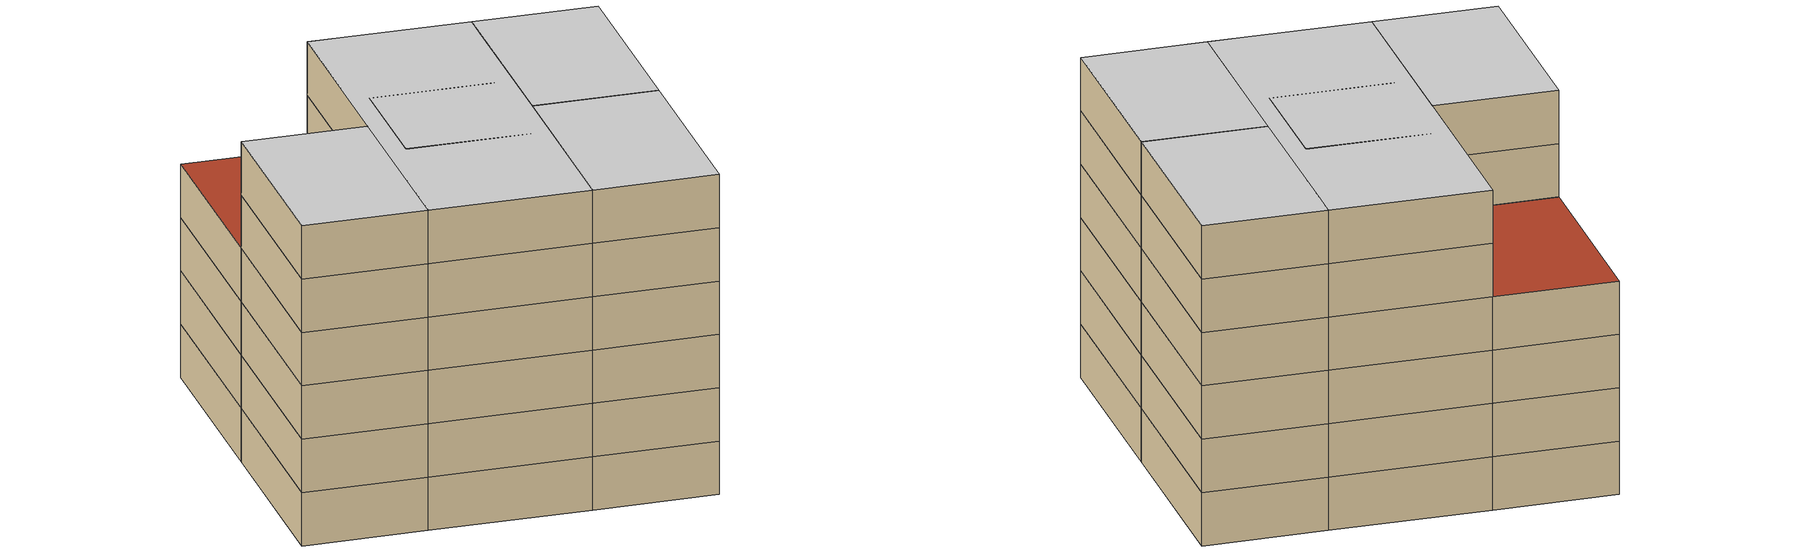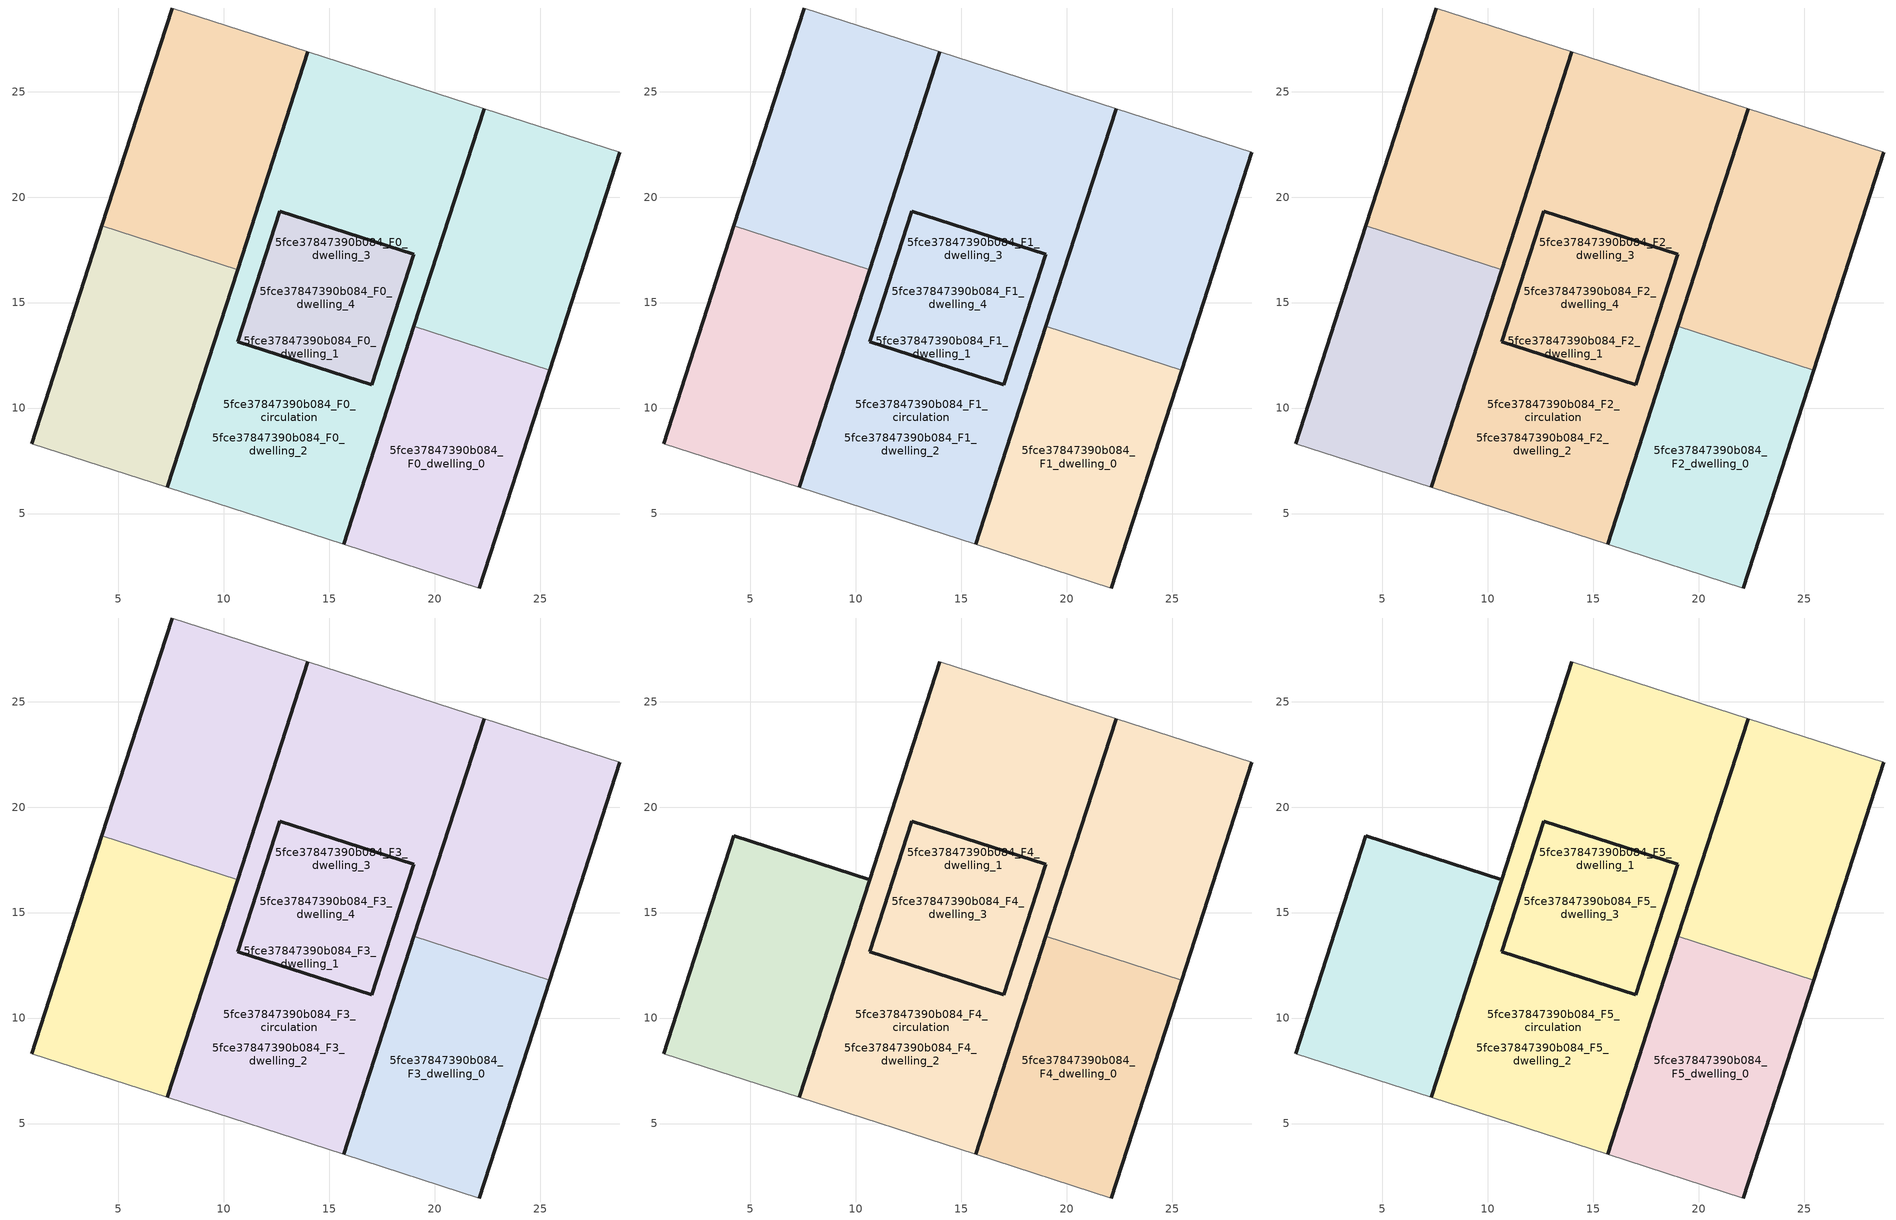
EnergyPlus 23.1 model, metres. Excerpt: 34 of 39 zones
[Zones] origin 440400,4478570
5fce37847390b084_F0_dwelling_0
 floor ground (EU_floor_Construction): 25.44,11.8 22.11,1.47 15.67,3.54 19.01,13.87 z0
 wall outside (EU_wall_Construction): 22.11,1.47 25.44,11.8 / 19.01,13.87 15.67,3.54 z0:3
 wall adiabatic (EU_wall_Construction): 15.67,3.54 22.11,1.47 z0:3
 wall to 5fce37847390b084_F0_dwelling_1 (EU_wall_Construction): 25.44,11.8 19.01,13.87 z0:3
5fce37847390b084_F0_dwelling_1
 floor ground (EU_floor_Construction): 22.34,24.2 21.88,22.78 19.01,13.87 15.67,3.54 7.33,6.24 10.66,16.56 13.99,26.89 z0; 28.77,22.12 25.44,11.8 19.01,13.87 21.88,22.78 22.34,24.2 z0
 wall outside (EU_wall_Construction): 25.44,11.8 28.77,22.12 / 22.34,24.2 19.01,13.87 z0:3
 wall adiabatic (EU_wall_Construction): 28.77,22.12 22.34,24.2 z0:3
5fce37847390b084_F0_dwelling_2
 floor ground (EU_floor_Construction): 22.34,24.2 21.88,22.78 19.01,13.87 19.01,17.29 12.65,19.34 10.66,16.56 13.99,26.89 z0; 28.77,22.12 25.44,11.8 19.01,13.87 21.57,21.84 22.34,24.2 z0; 19.01,17.29 19.01,13.87 15.67,3.54 7.33,6.24 10.66,16.56 12.65,19.34 10.65,13.15 17.02,11.09 z0; 10.66,16.56 7.33,6.24 0.89,8.31 4.22,18.64 z0; 13.99,26.89 10.66,16.56 4.22,18.64 7.55,28.97 z0; 19.01,17.29 17.02,11.09 10.65,13.15 12.65,19.34 z0
 wall outside (EU_wall_Construction): 15.67,3.54 19.01,13.87 22.34,24.2 / 13.99,26.89 10.66,16.56 7.33,6.24 z0:3
 wall adiabatic (EU_wall_Construction): 7.33,6.24 15.67,3.54 / 22.34,24.2 13.99,26.89 z0:3
5fce37847390b084_F0_dwelling_3
 floor ground (EU_floor_Construction): 10.66,16.56 7.33,6.24 0.89,8.31 4.22,18.64 z0; 22.34,24.2 19.01,13.87 15.67,3.54 7.33,6.24 10.66,16.56 13.99,26.89 z0
 wall outside (EU_wall_Construction): 7.33,6.24 10.66,16.56 / 4.22,18.64 0.89,8.31 z0:3
 wall adiabatic (EU_wall_Construction): 0.89,8.31 7.33,6.24 z0:3
 wall to 5fce37847390b084_F0_dwelling_4 (EU_wall_Construction): 10.66,16.56 4.22,18.64 z0:3
5fce37847390b084_F0_dwelling_4
 floor ground (EU_floor_Construction): 22.34,24.2 19.01,13.87 15.67,3.54 7.33,6.24 10.66,16.56 13.99,26.89 z0; 13.99,26.89 10.66,16.56 4.22,18.64 7.55,28.97 z0
 wall outside (EU_wall_Construction): 10.66,16.56 13.99,26.89 / 7.55,28.97 4.22,18.64 z0:3
 wall adiabatic (EU_wall_Construction): 13.99,26.89 7.55,28.97 z0:3
 roof outside (EU_floor_Construction): 10.66,16.56 13.99,26.89 7.55,28.97 4.22,18.64 z3; 15.67,3.54 19.01,13.87 22.34,24.2 13.99,26.89 10.66,16.56 7.33,6.24 z3
5fce37847390b084_F0_circulation
 floor ground (EU_floor_Construction): 19.01,17.29 17.02,11.09 10.65,13.15 12.65,19.34 z0; 19.01,17.29 19.01,13.87 15.67,3.54 7.33,6.24 10.66,16.56 12.65,19.34 10.65,13.15 17.02,11.09 z0; 22.34,24.2 19.01,13.87 19.01,17.29 12.65,19.34 10.66,16.56 13.99,26.89 z0
 wall outside (EU_wall_Construction): 12.65,19.34 10.65,13.15 17.02,11.09 19.01,17.29 12.65,19.34 z0:3
5fce37847390b084_F1_dwelling_0
 floor to 5fce37847390b084_F0_dwelling_0 (EU_floor_Construction): 25.44,11.8 22.11,1.47 15.67,3.54 19.01,13.87 z3
 wall outside (EU_wall_Construction): 22.11,1.47 25.44,11.8 / 19.01,13.87 15.67,3.54 z3:6
 wall adiabatic (EU_wall_Construction): 15.67,3.54 22.11,1.47 z3:6
 wall to 5fce37847390b084_F1_dwelling_1 (EU_wall_Construction): 25.44,11.8 19.01,13.87 z3:6
5fce37847390b084_F1_dwelling_1
 floor to 5fce37847390b084_F0_dwelling_1 (EU_floor_Construction): 28.77,22.12 25.44,11.8 19.01,13.87 21.88,22.78 22.34,24.2 z3; 22.34,24.2 21.88,22.78 19.01,13.87 15.67,3.54 7.33,6.24 10.66,16.56 13.99,26.89 z3
 wall outside (EU_wall_Construction): 25.44,11.8 28.77,22.12 / 22.34,24.2 19.01,13.87 z3:6
 wall adiabatic (EU_wall_Construction): 28.77,22.12 22.34,24.2 z3:6
5fce37847390b084_F1_dwelling_2
 floor outside (EU_floor_Construction): 10.66,16.56 7.33,6.24 0.89,8.31 4.22,18.64 z3; 19.01,17.29 17.02,11.09 10.65,13.15 12.65,19.34 z3
 floor to 5fce37847390b084_F0_dwelling_2 (EU_floor_Construction): 22.34,24.2 21.88,22.78 19.01,13.87 19.01,17.29 12.65,19.34 10.66,16.56 13.99,26.89 z3; 28.77,22.12 25.44,11.8 19.01,13.87 21.57,21.84 22.34,24.2 z3; 19.01,17.29 19.01,13.87 15.67,3.54 7.33,6.24 10.66,16.56 12.65,19.34 10.65,13.15 17.02,11.09 z3; 13.99,26.89 10.66,16.56 4.22,18.64 7.55,28.97 z3
 wall outside (EU_wall_Construction): 15.67,3.54 19.01,13.87 22.34,24.2 / 13.99,26.89 10.66,16.56 7.33,6.24 z3:6
 wall adiabatic (EU_wall_Construction): 7.33,6.24 15.67,3.54 / 22.34,24.2 13.99,26.89 z3:6
5fce37847390b084_F1_dwelling_3
 floor outside (EU_floor_Construction): 22.34,24.2 19.01,13.87 15.67,3.54 7.33,6.24 10.66,16.56 13.99,26.89 z3
 floor to 5fce37847390b084_F0_dwelling_3 (EU_floor_Construction): 10.66,16.56 7.33,6.24 0.89,8.31 4.22,18.64 z3
 wall outside (EU_wall_Construction): 7.33,6.24 10.66,16.56 / 4.22,18.64 0.89,8.31 z3:6
 wall adiabatic (EU_wall_Construction): 0.89,8.31 7.33,6.24 z3:6
 wall to 5fce37847390b084_F1_dwelling_4 (EU_wall_Construction): 10.66,16.56 4.22,18.64 z3:6
5fce37847390b084_F1_dwelling_4
 floor outside (EU_floor_Construction): 13.99,26.89 10.66,16.56 4.22,18.64 7.55,28.97 z3
 floor to 5fce37847390b084_F0_dwelling_3 (EU_floor_Construction): 22.34,24.2 19.01,13.87 15.67,3.54 7.33,6.24 10.66,16.56 13.99,26.89 z3
 wall outside (EU_wall_Construction): 10.66,16.56 13.99,26.89 / 7.55,28.97 4.22,18.64 z3:6
 wall adiabatic (EU_wall_Construction): 13.99,26.89 7.55,28.97 z3:6
 roof outside (EU_floor_Construction): 10.66,16.56 13.99,26.89 7.55,28.97 4.22,18.64 z6; 15.67,3.54 19.01,13.87 22.34,24.2 13.99,26.89 10.66,16.56 7.33,6.24 z6
5fce37847390b084_F1_circulation
 floor to 5fce37847390b084_F0_circulation (EU_floor_Construction): 19.01,17.29 17.02,11.09 10.65,13.15 12.65,19.34 z3; 19.01,17.29 19.01,13.87 15.67,3.54 7.33,6.24 10.66,16.56 12.65,19.34 10.65,13.15 17.02,11.09 z3; 22.34,24.2 19.01,13.87 19.01,17.29 12.65,19.34 10.66,16.56 13.99,26.89 z3
 wall outside (EU_wall_Construction): 12.65,19.34 10.65,13.15 17.02,11.09 19.01,17.29 12.65,19.34 z3:6
5fce37847390b084_F2_dwelling_0
 floor to 5fce37847390b084_F1_dwelling_0 (EU_floor_Construction): 25.44,11.8 22.11,1.47 15.67,3.54 19.01,13.87 z6
 wall outside (EU_wall_Construction): 22.11,1.47 25.44,11.8 / 19.01,13.87 15.67,3.54 z6:9
 wall adiabatic (EU_wall_Construction): 15.67,3.54 22.11,1.47 z6:9
 wall to 5fce37847390b084_F2_dwelling_1 (EU_wall_Construction): 25.44,11.8 19.01,13.87 z6:9
5fce37847390b084_F2_dwelling_1
 floor to 5fce37847390b084_F1_dwelling_1 (EU_floor_Construction): 28.77,22.12 25.44,11.8 19.01,13.87 21.88,22.78 22.34,24.2 z6; 22.34,24.2 21.88,22.78 19.01,13.87 15.67,3.54 7.33,6.24 10.66,16.56 13.99,26.89 z6
 wall outside (EU_wall_Construction): 25.44,11.8 28.77,22.12 / 22.34,24.2 19.01,13.87 z6:9
 wall adiabatic (EU_wall_Construction): 28.77,22.12 22.34,24.2 z6:9
5fce37847390b084_F2_dwelling_2
 floor outside (EU_floor_Construction): 10.66,16.56 7.33,6.24 0.89,8.31 4.22,18.64 z6; 19.01,17.29 17.02,11.09 10.65,13.15 12.65,19.34 z6
 floor to 5fce37847390b084_F1_dwelling_2 (EU_floor_Construction): 22.34,24.2 21.88,22.78 19.01,13.87 19.01,17.29 12.65,19.34 10.66,16.56 13.99,26.89 z6; 28.77,22.12 25.44,11.8 19.01,13.87 21.57,21.84 22.34,24.2 z6; 19.01,17.29 19.01,13.87 15.67,3.54 7.33,6.24 10.66,16.56 12.65,19.34 10.65,13.15 17.02,11.09 z6; 13.99,26.89 10.66,16.56 4.22,18.64 7.55,28.97 z6
 wall outside (EU_wall_Construction): 15.67,3.54 19.01,13.87 22.34,24.2 / 13.99,26.89 10.66,16.56 7.33,6.24 z6:9
 wall adiabatic (EU_wall_Construction): 7.33,6.24 15.67,3.54 / 22.34,24.2 13.99,26.89 z6:9
5fce37847390b084_F2_dwelling_3
 floor outside (EU_floor_Construction): 22.34,24.2 19.01,13.87 15.67,3.54 7.33,6.24 10.66,16.56 13.99,26.89 z6
 floor to 5fce37847390b084_F1_dwelling_3 (EU_floor_Construction): 10.66,16.56 7.33,6.24 0.89,8.31 4.22,18.64 z6
 wall outside (EU_wall_Construction): 7.33,6.24 10.66,16.56 / 4.22,18.64 0.89,8.31 z6:9
 wall adiabatic (EU_wall_Construction): 0.89,8.31 7.33,6.24 z6:9
 wall to 5fce37847390b084_F2_dwelling_4 (EU_wall_Construction): 10.66,16.56 4.22,18.64 z6:9
5fce37847390b084_F2_dwelling_4
 floor outside (EU_floor_Construction): 13.99,26.89 10.66,16.56 4.22,18.64 7.55,28.97 z6
 floor to 5fce37847390b084_F1_dwelling_3 (EU_floor_Construction): 22.34,24.2 19.01,13.87 15.67,3.54 7.33,6.24 10.66,16.56 13.99,26.89 z6
 wall outside (EU_wall_Construction): 10.66,16.56 13.99,26.89 / 7.55,28.97 4.22,18.64 z6:9
 wall adiabatic (EU_wall_Construction): 13.99,26.89 7.55,28.97 z6:9
 roof outside (EU_floor_Construction): 10.66,16.56 13.99,26.89 7.55,28.97 4.22,18.64 z9; 15.67,3.54 19.01,13.87 22.34,24.2 13.99,26.89 10.66,16.56 7.33,6.24 z9
5fce37847390b084_F2_circulation
 floor to 5fce37847390b084_F1_circulation (EU_floor_Construction): 19.01,17.29 17.02,11.09 10.65,13.15 12.65,19.34 z6; 19.01,17.29 19.01,13.87 15.67,3.54 7.33,6.24 10.66,16.56 12.65,19.34 10.65,13.15 17.02,11.09 z6; 22.34,24.2 19.01,13.87 19.01,17.29 12.65,19.34 10.66,16.56 13.99,26.89 z6
 wall outside (EU_wall_Construction): 12.65,19.34 10.65,13.15 17.02,11.09 19.01,17.29 12.65,19.34 z6:9
5fce37847390b084_F3_dwelling_0
 floor to 5fce37847390b084_F2_dwelling_0 (EU_floor_Construction): 25.44,11.8 22.11,1.47 15.67,3.54 19.01,13.87 z9
 wall outside (EU_wall_Construction): 22.11,1.47 25.44,11.8 / 19.01,13.87 15.67,3.54 z9:12
 wall adiabatic (EU_wall_Construction): 15.67,3.54 22.11,1.47 z9:12
 wall to 5fce37847390b084_F3_dwelling_1 (EU_wall_Construction): 25.44,11.8 19.01,13.87 z9:12
5fce37847390b084_F3_dwelling_1
 floor to 5fce37847390b084_F2_dwelling_1 (EU_floor_Construction): 28.77,22.12 25.44,11.8 19.01,13.87 21.88,22.78 22.34,24.2 z9; 22.34,24.2 21.88,22.78 19.01,13.87 15.67,3.54 7.33,6.24 10.66,16.56 13.99,26.89 z9
 wall outside (EU_wall_Construction): 25.44,11.8 28.77,22.12 / 22.34,24.2 19.01,13.87 z9:12
 wall adiabatic (EU_wall_Construction): 28.77,22.12 22.34,24.2 z9:12
5fce37847390b084_F3_dwelling_2
 floor outside (EU_floor_Construction): 10.66,16.56 7.33,6.24 0.89,8.31 4.22,18.64 z9; 19.01,17.29 17.02,11.09 10.65,13.15 12.65,19.34 z9
 floor to 5fce37847390b084_F2_dwelling_2 (EU_floor_Construction): 22.34,24.2 21.88,22.78 19.01,13.87 19.01,17.29 12.65,19.34 10.66,16.56 13.99,26.89 z9; 28.77,22.12 25.44,11.8 19.01,13.87 21.57,21.84 22.34,24.2 z9; 19.01,17.29 19.01,13.87 15.67,3.54 7.33,6.24 10.66,16.56 12.65,19.34 10.65,13.15 17.02,11.09 z9; 13.99,26.89 10.66,16.56 4.22,18.64 7.55,28.97 z9
 wall outside (EU_wall_Construction): 15.67,3.54 19.01,13.87 22.34,24.2 / 13.99,26.89 10.66,16.56 7.33,6.24 z9:12
 wall adiabatic (EU_wall_Construction): 7.33,6.24 15.67,3.54 / 22.34,24.2 13.99,26.89 z9:12
 roof outside (EU_floor_Construction): 13.99,26.89 7.55,28.97 4.22,18.64 10.66,16.56 z12
5fce37847390b084_F3_dwelling_3
 floor outside (EU_floor_Construction): 22.34,24.2 19.01,13.87 15.67,3.54 7.33,6.24 10.66,16.56 13.99,26.89 z9
 floor to 5fce37847390b084_F2_dwelling_3 (EU_floor_Construction): 10.66,16.56 7.33,6.24 0.89,8.31 4.22,18.64 z9
 wall outside (EU_wall_Construction): 7.33,6.24 10.66,16.56 / 4.22,18.64 0.89,8.31 z9:12
 wall adiabatic (EU_wall_Construction): 0.89,8.31 7.33,6.24 z9:12
 wall to 5fce37847390b084_F3_dwelling_4 (EU_wall_Construction): 10.66,16.56 4.22,18.64 z9:12
5fce37847390b084_F3_dwelling_4
 floor outside (EU_floor_Construction): 13.99,26.89 10.66,16.56 4.22,18.64 7.55,28.97 z9
 floor to 5fce37847390b084_F2_dwelling_3 (EU_floor_Construction): 22.34,24.2 19.01,13.87 15.67,3.54 7.33,6.24 10.66,16.56 13.99,26.89 z9
 wall outside (EU_wall_Construction): 10.66,16.56 13.99,26.89 / 7.55,28.97 4.22,18.64 z9:12
 wall adiabatic (EU_wall_Construction): 13.99,26.89 7.55,28.97 z9:12
 roof outside (EU_roof_Construction): 13.99,26.89 7.55,28.97 4.22,18.64 10.66,16.56 z12; 15.67,3.54 19.01,13.87 22.34,24.2 13.99,26.89 10.66,16.56 7.33,6.24 z12
5fce37847390b084_F3_circulation
 floor to 5fce37847390b084_F2_circulation (EU_floor_Construction): 19.01,17.29 17.02,11.09 10.65,13.15 12.65,19.34 z9; 19.01,17.29 19.01,13.87 15.67,3.54 7.33,6.24 10.66,16.56 12.65,19.34 10.65,13.15 17.02,11.09 z9; 22.34,24.2 19.01,13.87 19.01,17.29 12.65,19.34 10.66,16.56 13.99,26.89 z9
 wall outside (EU_wall_Construction): 12.65,19.34 10.65,13.15 17.02,11.09 19.01,17.29 12.65,19.34 z9:12
5fce37847390b084_F4_dwelling_0
 floor to 5fce37847390b084_F3_dwelling_0 (EU_floor_Construction): 25.44,11.8 22.11,1.47 15.67,3.54 19.01,13.87 z12
 wall outside (EU_wall_Construction): 22.11,1.47 25.44,11.8 / 19.01,13.87 15.67,3.54 z12:15
 wall adiabatic (EU_wall_Construction): 15.67,3.54 22.11,1.47 z12:15
 wall to 5fce37847390b084_F4_dwelling_1 (EU_wall_Construction): 25.44,11.8 19.01,13.87 z12:15
5fce37847390b084_F4_dwelling_1
 floor to 5fce37847390b084_F3_dwelling_1 (EU_floor_Construction): 28.77,22.12 25.44,11.8 19.01,13.87 21.88,22.78 22.34,24.2 z12; 22.34,24.2 21.88,22.78 19.01,13.87 15.67,3.54 7.33,6.24 10.66,16.56 13.99,26.89 z12
 wall outside (EU_wall_Construction): 25.44,11.8 28.77,22.12 / 22.34,24.2 19.01,13.87 z12:15
 wall adiabatic (EU_wall_Construction): 28.77,22.12 22.34,24.2 z12:15
5fce37847390b084_F4_dwelling_2
 floor outside (EU_floor_Construction): 10.66,16.56 7.33,6.24 0.89,8.31 4.22,18.64 z12; 19.01,17.29 17.02,11.09 10.65,13.15 12.65,19.34 z12
 floor to 5fce37847390b084_F3_dwelling_2 (EU_floor_Construction): 22.34,24.2 21.88,22.78 19.01,13.87 19.01,17.29 12.65,19.34 10.66,16.56 13.99,26.89 z12; 28.77,22.12 25.44,11.8 19.01,13.87 21.57,21.84 22.34,24.2 z12; 19.01,17.29 19.01,13.87 15.67,3.54 7.33,6.24 10.66,16.56 12.65,19.34 10.65,13.15 17.02,11.09 z12
 wall outside (EU_wall_Construction): 15.67,3.54 19.01,13.87 22.34,24.2 / 13.99,26.89 10.66,16.56 7.33,6.24 z12:15
 wall adiabatic (EU_wall_Construction): 7.33,6.24 15.67,3.54 / 22.34,24.2 13.99,26.89 z12:15
5fce37847390b084_F4_dwelling_3
 floor to 5fce37847390b084_F3_dwelling_3 (EU_floor_Construction): 22.34,24.2 19.01,13.87 15.67,3.54 7.33,6.24 10.66,16.56 13.99,26.89 z12; 10.66,16.56 7.33,6.24 0.89,8.31 4.22,18.64 z12
 wall outside (EU_wall_Construction): 7.33,6.24 10.66,16.56 4.22,18.64 0.89,8.31 z12:15
 wall adiabatic (EU_wall_Construction): 0.89,8.31 7.33,6.24 z12:15
5fce37847390b084_F4_circulation
 floor to 5fce37847390b084_F3_circulation (EU_floor_Construction): 19.01,17.29 17.02,11.09 10.65,13.15 12.65,19.34 z12; 19.01,17.29 19.01,13.87 15.67,3.54 7.33,6.24 10.66,16.56 12.65,19.34 10.65,13.15 17.02,11.09 z12; 22.34,24.2 19.01,13.87 19.01,17.29 12.65,19.34 10.66,16.56 13.99,26.89 z12
 wall outside (EU_wall_Construction): 12.65,19.34 10.65,13.15 17.02,11.09 19.01,17.29 12.65,19.34 z12:15
5fce37847390b084_F5_dwelling_0
 floor to 5fce37847390b084_F4_dwelling_0 (EU_floor_Construction): 25.44,11.8 22.11,1.47 15.67,3.54 19.01,13.87 z15
 wall outside (EU_wall_Construction): 22.11,1.47 25.44,11.8 / 19.01,13.87 15.67,3.54 z15:18
 wall adiabatic (EU_wall_Construction): 15.67,3.54 22.11,1.47 z15:18
 wall to 5fce37847390b084_F5_dwelling_1 (EU_wall_Construction): 25.44,11.8 19.01,13.87 z15:18
 ceiling to 5fce37847390b084_F6_dwelling_0 (EU_floor_Construction): 22.11,1.47 25.44,11.8 19.01,13.87 15.67,3.54 z18
5fce37847390b084_F5_dwelling_1
 floor to 5fce37847390b084_F4_dwelling_1 (EU_floor_Construction): 28.77,22.12 25.44,11.8 19.01,13.87 21.88,22.78 22.34,24.2 z15; 22.34,24.2 21.88,22.78 19.01,13.87 15.67,3.54 7.33,6.24 10.66,16.56 13.99,26.89 z15
 wall outside (EU_wall_Construction): 25.44,11.8 28.77,22.12 / 22.34,24.2 19.01,13.87 z15:18
 wall adiabatic (EU_wall_Construction): 28.77,22.12 22.34,24.2 z15:18
 ceiling to 5fce37847390b084_F6_dwelling_1 (EU_floor_Construction): 25.44,11.8 28.77,22.12 22.34,24.2 21.88,22.78 19.01,13.87 z18; 15.67,3.54 19.01,13.87 21.88,22.78 22.34,24.2 13.99,26.89 10.66,16.56 7.33,6.24 z18
5fce37847390b084_F5_dwelling_2
 floor outside (EU_floor_Construction): 10.66,16.56 7.33,6.24 0.89,8.31 4.22,18.64 z15; 19.01,17.29 17.02,11.09 10.65,13.15 12.65,19.34 z15
 floor to 5fce37847390b084_F4_dwelling_2 (EU_floor_Construction): 22.34,24.2 21.88,22.78 19.01,13.87 19.01,17.29 12.65,19.34 10.66,16.56 13.99,26.89 z15; 28.77,22.12 25.44,11.8 19.01,13.87 21.57,21.84 22.34,24.2 z15; 19.01,17.29 19.01,13.87 15.67,3.54 7.33,6.24 10.66,16.56 12.65,19.34 10.65,13.15 17.02,11.09 z15
 wall outside (EU_wall_Construction): 15.67,3.54 19.01,13.87 22.34,24.2 / 13.99,26.89 10.66,16.56 7.33,6.24 z15:18
 wall adiabatic (EU_wall_Construction): 7.33,6.24 15.67,3.54 / 22.34,24.2 13.99,26.89 z15:18
 ceiling to 5fce37847390b084_F6_dwelling_2 (EU_floor_Construction): 21.88,22.78 22.34,24.2 13.99,26.89 10.66,16.56 12.65,19.34 19.01,17.29 19.01,13.87 z18; 25.44,11.8 28.77,22.12 22.34,24.2 21.57,21.84 19.01,13.87 z18; 15.67,3.54 19.01,13.87 19.01,17.29 17.02,11.09 10.65,13.15 12.65,19.34 10.66,16.56 7.33,6.24 z18
 ceiling to 5fce37847390b084_F6_dwelling_3 (EU_floor_Construction): 7.33,6.24 10.66,16.56 4.22,18.64 0.89,8.31 z18
 ceiling to 5fce37847390b084_F6_circulation (EU_floor_Construction): 17.02,11.09 19.01,17.29 12.65,19.34 10.65,13.15 z18
5fce37847390b084_F5_dwelling_3
 floor to 5fce37847390b084_F4_dwelling_3 (EU_floor_Construction): 22.34,24.2 19.01,13.87 15.67,3.54 7.33,6.24 10.66,16.56 13.99,26.89 z15; 10.66,16.56 7.33,6.24 0.89,8.31 4.22,18.64 z15
 wall outside (EU_wall_Construction): 7.33,6.24 10.66,16.56 4.22,18.64 0.89,8.31 z15:18
 wall adiabatic (EU_wall_Construction): 0.89,8.31 7.33,6.24 z15:18
 ceiling to 5fce37847390b084_F6_dwelling_3 (EU_floor_Construction): 7.33,6.24 10.66,16.56 4.22,18.64 0.89,8.31 z18; 15.67,3.54 19.01,13.87 22.34,24.2 13.99,26.89 10.66,16.56 7.33,6.24 z18
5fce37847390b084_F5_circulation
 floor to 5fce37847390b084_F4_circulation (EU_floor_Construction): 19.01,17.29 17.02,11.09 10.65,13.15 12.65,19.34 z15; 19.01,17.29 19.01,13.87 15.67,3.54 7.33,6.24 10.66,16.56 12.65,19.34 10.65,13.15 17.02,11.09 z15; 22.34,24.2 19.01,13.87 19.01,17.29 12.65,19.34 10.66,16.56 13.99,26.89 z15
 wall outside (EU_wall_Construction): 12.65,19.34 10.65,13.15 17.02,11.09 19.01,17.29 12.65,19.34 z15:18
 ceiling to 5fce37847390b084_F6_circulation (EU_floor_Construction): 19.01,13.87 22.34,24.2 13.99,26.89 10.66,16.56 12.65,19.34 19.01,17.29 z18; 17.02,11.09 19.01,17.29 12.65,19.34 10.65,13.15 z18; 15.67,3.54 19.01,13.87 19.01,17.29 17.02,11.09 10.65,13.15 12.65,19.34 10.66,16.56 7.33,6.24 z18
[Building]
EU S2 Campaign: North Axis=0; Terrain=City; Solar Distribution=FullExterior
[Site:Location]
Madrid: Latitude=40.5; Longitude=-3.5; Time Zone=1; Elevation=609
[SizingPeriod:WeatherFileDays]
AnnualSizingPeriod: Begin Month=1; Begin Day of Month=1; End Month=12; End Day of Month=31; Day of Week for Start Day=Monday; Use Weather File Daylight Saving Period=No; Use Weather File Rain and Snow Indicators=No
[MATERIAL]
EU_InternalMass_Material: Roughness=MediumRough; Thickness=0.1; Conductivity=1; Density=1800; Specific Heat=900; Thermal Absorptance=0.9; Solar Absorptance=0.7; Visible Absorptance=0.7
[MATERIAL:NOMASS] Roughness=MediumRough; Thermal Absorptance=0.9; Solar Absorptance=0.7; Visible Absorptance=0.7
Name | Thermal Resistance
EU_wall_NoMass | 0.609216
EU_roof_NoMass | 0.513268
EU_floor_NoMass | 0.568163
[CONSTRUCTION]
EU_wall_Construction: EU_wall_NoMass
EU_roof_Construction: EU_roof_NoMass
EU_floor_Construction: EU_floor_NoMass
EU_InternalMass_Construction: EU_InternalMass_Material
[ZONE] Type=1; Multiplier=1; Ceiling Height=autocalculate; Floor Area=autocalculate; Part of Total Floor Area=Yes
Name | Volume
5fce37847390b084_F0_dwelling_0; 5fce37847390b084_F1_dwelling_0; 5fce37847390b084_F2_dwelling_0; 5fce37847390b084_F3_dwelling_0; 5fce37847390b084_F4_dwelling_0; 5fce37847390b084_F5_dwelling_0 | 220.158
5fce37847390b084_F0_dwelling_1; 5fce37847390b084_F1_dwelling_1; 5fce37847390b084_F2_dwelling_1; 5fce37847390b084_F3_dwelling_1; 5fce37847390b084_F4_dwelling_1; 5fce37847390b084_F5_dwelling_1 | 791.119
5fce37847390b084_F0_dwelling_2 | 1231.43
5fce37847390b084_F1_dwelling_2; 5fce37847390b084_F2_dwelling_2; 5fce37847390b084_F3_dwelling_2 | 1231.44
5fce37847390b084_F4_dwelling_2; 5fce37847390b084_F5_dwelling_2 | 1011.28
5fce37847390b084_F0_dwelling_3 | 791.117
5fce37847390b084_F1_dwelling_3; 5fce37847390b084_F2_dwelling_3; 5fce37847390b084_F3_dwelling_3; 5fce37847390b084_F4_dwelling_3; 5fce37847390b084_F5_dwelling_3; 5fce37847390b084_F0_dwelling_4; 5fce37847390b084_F1_dwelling_4; 5fce37847390b084_F2_dwelling_4; 5fce37847390b084_F3_dwelling_4 | 791.118
5fce37847390b084_F0_circulation; 5fce37847390b084_F1_circulation; 5fce37847390b084_F2_circulation; 5fce37847390b084_F3_circulation; 5fce37847390b084_F4_circulation; 5fce37847390b084_F5_circulation | 570.959
[INTERNALMASS] Construction=EU_InternalMass_Construction
Name | Zone or ZoneList | Surface Area
5fce37847390b084_F0_dwelling_0_EU_InternalMass | 5fce37847390b084_F0_dwelling_0 | 73.3861
5fce37847390b084_F0_dwelling_1_EU_InternalMass | 5fce37847390b084_F0_dwelling_1 | 73.3861
5fce37847390b084_F0_dwelling_2_EU_InternalMass | 5fce37847390b084_F0_dwelling_2 | 146.772
5fce37847390b084_F0_dwelling_3_EU_InternalMass | 5fce37847390b084_F0_dwelling_3 | 73.3861
5fce37847390b084_F0_dwelling_4_EU_InternalMass | 5fce37847390b084_F0_dwelling_4 | 73.3861
5fce37847390b084_F1_dwelling_0_EU_InternalMass | 5fce37847390b084_F1_dwelling_0 | 73.3861
5fce37847390b084_F1_dwelling_1_EU_InternalMass | 5fce37847390b084_F1_dwelling_1 | 73.3861
5fce37847390b084_F1_dwelling_2_EU_InternalMass | 5fce37847390b084_F1_dwelling_2 | 146.772
5fce37847390b084_F1_dwelling_3_EU_InternalMass | 5fce37847390b084_F1_dwelling_3 | 73.3861
5fce37847390b084_F1_dwelling_4_EU_InternalMass | 5fce37847390b084_F1_dwelling_4 | 73.3861
5fce37847390b084_F2_dwelling_0_EU_InternalMass | 5fce37847390b084_F2_dwelling_0 | 73.3861
5fce37847390b084_F2_dwelling_1_EU_InternalMass | 5fce37847390b084_F2_dwelling_1 | 73.3861
5fce37847390b084_F2_dwelling_2_EU_InternalMass | 5fce37847390b084_F2_dwelling_2 | 146.772
5fce37847390b084_F2_dwelling_3_EU_InternalMass | 5fce37847390b084_F2_dwelling_3 | 73.3861
5fce37847390b084_F2_dwelling_4_EU_InternalMass | 5fce37847390b084_F2_dwelling_4 | 73.3861
5fce37847390b084_F3_dwelling_0_EU_InternalMass | 5fce37847390b084_F3_dwelling_0 | 73.3861
5fce37847390b084_F3_dwelling_1_EU_InternalMass | 5fce37847390b084_F3_dwelling_1 | 73.3861
5fce37847390b084_F3_dwelling_2_EU_InternalMass | 5fce37847390b084_F3_dwelling_2 | 146.772
5fce37847390b084_F3_dwelling_3_EU_InternalMass | 5fce37847390b084_F3_dwelling_3 | 73.3861
5fce37847390b084_F3_dwelling_4_EU_InternalMass | 5fce37847390b084_F3_dwelling_4 | 73.3861
5fce37847390b084_F4_dwelling_0_EU_InternalMass | 5fce37847390b084_F4_dwelling_0 | 110.079
5fce37847390b084_F4_dwelling_1_EU_InternalMass | 5fce37847390b084_F4_dwelling_1 | 110.079
5fce37847390b084_F4_dwelling_2_EU_InternalMass | 5fce37847390b084_F4_dwelling_2 | 110.079
5fce37847390b084_F4_dwelling_3_EU_InternalMass | 5fce37847390b084_F4_dwelling_3 | 110.079
5fce37847390b084_F5_dwelling_0_EU_InternalMass | 5fce37847390b084_F5_dwelling_0 | 110.079
5fce37847390b084_F5_dwelling_1_EU_InternalMass | 5fce37847390b084_F5_dwelling_1 | 110.079
5fce37847390b084_F5_dwelling_2_EU_InternalMass | 5fce37847390b084_F5_dwelling_2 | 110.079
5fce37847390b084_F5_dwelling_3_EU_InternalMass | 5fce37847390b084_F5_dwelling_3 | 110.079
[OTHEREQUIPMENT] Fuel Type=Electricity; Design Level Calculation Method=Watts/Area; Power per Zone Floor Area=1; Fraction Latent=0; Fraction Radiant=0; Fraction Lost=0; Carbon Dioxide Generation Rate=0; EndUse Subcategory=EU_Step8_InternalGains
Name | Zone or ZoneList or Space or SpaceList | Schedule
EU_Step8_InternalGain_5fce37847390b084_F0_dwelling_0_f000 | 5fce37847390b084_F0_dwelling_0 | EU_Step8_GainSchedule_5fce37847390b084_F0_dwelling_0_f000
EU_Step8_InternalGain_5fce37847390b084_F0_dwelling_1_f000 | 5fce37847390b084_F0_dwelling_1 | EU_Step8_GainSchedule_5fce37847390b084_F0_dwelling_1_f000
EU_Step8_InternalGain_5fce37847390b084_F0_dwelling_2_f000 | 5fce37847390b084_F0_dwelling_2 | EU_Step8_GainSchedule_5fce37847390b084_F0_dwelling_2_f000
EU_Step8_InternalGain_5fce37847390b084_F0_dwelling_3_f000 | 5fce37847390b084_F0_dwelling_3 | EU_Step8_GainSchedule_5fce37847390b084_F0_dwelling_3_f000
EU_Step8_InternalGain_5fce37847390b084_F0_dwelling_4_f000 | 5fce37847390b084_F0_dwelling_4 | EU_Step8_GainSchedule_5fce37847390b084_F0_dwelling_4_f000
EU_Step8_InternalGain_5fce37847390b084_F1_dwelling_0_f000 | 5fce37847390b084_F1_dwelling_0 | EU_Step8_GainSchedule_5fce37847390b084_F1_dwelling_0_f000
EU_Step8_InternalGain_5fce37847390b084_F1_dwelling_1_f000 | 5fce37847390b084_F1_dwelling_1 | EU_Step8_GainSchedule_5fce37847390b084_F1_dwelling_1_f000
EU_Step8_InternalGain_5fce37847390b084_F1_dwelling_2_f000 | 5fce37847390b084_F1_dwelling_2 | EU_Step8_GainSchedule_5fce37847390b084_F1_dwelling_2_f000
EU_Step8_InternalGain_5fce37847390b084_F1_dwelling_3_f000 | 5fce37847390b084_F1_dwelling_3 | EU_Step8_GainSchedule_5fce37847390b084_F1_dwelling_3_f000
EU_Step8_InternalGain_5fce37847390b084_F1_dwelling_4_f000 | 5fce37847390b084_F1_dwelling_4 | EU_Step8_GainSchedule_5fce37847390b084_F1_dwelling_4_f000
EU_Step8_InternalGain_5fce37847390b084_F2_dwelling_0_f000 | 5fce37847390b084_F2_dwelling_0 | EU_Step8_GainSchedule_5fce37847390b084_F2_dwelling_0_f000
EU_Step8_InternalGain_5fce37847390b084_F2_dwelling_1_f000 | 5fce37847390b084_F2_dwelling_1 | EU_Step8_GainSchedule_5fce37847390b084_F2_dwelling_1_f000
EU_Step8_InternalGain_5fce37847390b084_F2_dwelling_2_f000 | 5fce37847390b084_F2_dwelling_2 | EU_Step8_GainSchedule_5fce37847390b084_F2_dwelling_2_f000
EU_Step8_InternalGain_5fce37847390b084_F2_dwelling_3_f000 | 5fce37847390b084_F2_dwelling_3 | EU_Step8_GainSchedule_5fce37847390b084_F2_dwelling_3_f000
EU_Step8_InternalGain_5fce37847390b084_F2_dwelling_4_f000 | 5fce37847390b084_F2_dwelling_4 | EU_Step8_GainSchedule_5fce37847390b084_F2_dwelling_4_f000
EU_Step8_InternalGain_5fce37847390b084_F3_dwelling_0_f000 | 5fce37847390b084_F3_dwelling_0 | EU_Step8_GainSchedule_5fce37847390b084_F3_dwelling_0_f000
EU_Step8_InternalGain_5fce37847390b084_F3_dwelling_1_f000 | 5fce37847390b084_F3_dwelling_1 | EU_Step8_GainSchedule_5fce37847390b084_F3_dwelling_1_f000
EU_Step8_InternalGain_5fce37847390b084_F3_dwelling_2_f000 | 5fce37847390b084_F3_dwelling_2 | EU_Step8_GainSchedule_5fce37847390b084_F3_dwelling_2_f000
EU_Step8_InternalGain_5fce37847390b084_F3_dwelling_3_f000 | 5fce37847390b084_F3_dwelling_3 | EU_Step8_GainSchedule_5fce37847390b084_F3_dwelling_3_f000
EU_Step8_InternalGain_5fce37847390b084_F3_dwelling_4_f000 | 5fce37847390b084_F3_dwelling_4 | EU_Step8_GainSchedule_5fce37847390b084_F3_dwelling_4_f000
EU_Step8_InternalGain_5fce37847390b084_F4_dwelling_0_f000 | 5fce37847390b084_F4_dwelling_0 | EU_Step8_GainSchedule_5fce37847390b084_F4_dwelling_0_f000
EU_Step8_InternalGain_5fce37847390b084_F4_dwelling_1_f000 | 5fce37847390b084_F4_dwelling_1 | EU_Step8_GainSchedule_5fce37847390b084_F4_dwelling_1_f000
EU_Step8_InternalGain_5fce37847390b084_F4_dwelling_2_f000 | 5fce37847390b084_F4_dwelling_2 | EU_Step8_GainSchedule_5fce37847390b084_F4_dwelling_2_f000
EU_Step8_InternalGain_5fce37847390b084_F4_dwelling_3_f000 | 5fce37847390b084_F4_dwelling_3 | EU_Step8_GainSchedule_5fce37847390b084_F4_dwelling_3_f000
EU_Step8_InternalGain_5fce37847390b084_F5_dwelling_0_f000 | 5fce37847390b084_F5_dwelling_0 | EU_Step8_GainSchedule_5fce37847390b084_F5_dwelling_0_f000
EU_Step8_InternalGain_5fce37847390b084_F5_dwelling_1_f000 | 5fce37847390b084_F5_dwelling_1 | EU_Step8_GainSchedule_5fce37847390b084_F5_dwelling_1_f000
EU_Step8_InternalGain_5fce37847390b084_F5_dwelling_2_f000 | 5fce37847390b084_F5_dwelling_2 | EU_Step8_GainSchedule_5fce37847390b084_F5_dwelling_2_f000
EU_Step8_InternalGain_5fce37847390b084_F5_dwelling_3_f000 | 5fce37847390b084_F5_dwelling_3 | EU_Step8_GainSchedule_5fce37847390b084_F5_dwelling_3_f000
[ZONEINFILTRATION:DESIGNFLOWRATE] Schedule=EU_AlwaysOn; Design Flow Rate Calculation Method=Flow/Area; Flow Rate per Floor Area=0.0005; Constant Term Coefficient=1; Temperature Term Coefficient=0; Velocity Term Coefficient=0; Velocity Squared Term Coefficient=0
Name | Zone or ZoneList or Space or SpaceList
EU_Circulation_Infiltration_5fce37847390b084_F0_circulation | 5fce37847390b084_F0_circulation
EU_Circulation_Infiltration_5fce37847390b084_F1_circulation | 5fce37847390b084_F1_circulation
EU_Circulation_Infiltration_5fce37847390b084_F2_circulation | 5fce37847390b084_F2_circulation
EU_Circulation_Infiltration_5fce37847390b084_F3_circulation | 5fce37847390b084_F3_circulation
EU_Circulation_Infiltration_5fce37847390b084_F4_circulation | 5fce37847390b084_F4_circulation
EU_Circulation_Infiltration_5fce37847390b084_F5_circulation | 5fce37847390b084_F5_circulation
[ZONEVENTILATION:DESIGNFLOWRATE] Schedule=EU_AlwaysOn; Design Flow Rate Calculation Method=AirChanges/Hour; Air Changes per Hour=0.752966; Ventilation Type=Natural; Fan Pressure Rise=0; Fan Total Efficiency=1; Constant Term Coefficient=1; Temperature Term Coefficient=0; Velocity Term Coefficient=0; Velocity Squared Term Coefficient=0; Minimum Indoor Temperature=-100; Maximum Indoor Temperature=100; Delta Temperature=-100; Minimum Outdoor Temperature=-100; Maximum Outdoor Temperature=100; Maximum Wind Speed=40
Name | Zone or ZoneList or Space or SpaceList
EU_ConstantAir_5fce37847390b084_F0_dwelling_0 | 5fce37847390b084_F0_dwelling_0
EU_ConstantAir_5fce37847390b084_F0_dwelling_1 | 5fce37847390b084_F0_dwelling_1
EU_ConstantAir_5fce37847390b084_F0_dwelling_2 | 5fce37847390b084_F0_dwelling_2
EU_ConstantAir_5fce37847390b084_F0_dwelling_3 | 5fce37847390b084_F0_dwelling_3
EU_ConstantAir_5fce37847390b084_F0_dwelling_4 | 5fce37847390b084_F0_dwelling_4
EU_ConstantAir_5fce37847390b084_F1_dwelling_0 | 5fce37847390b084_F1_dwelling_0
EU_ConstantAir_5fce37847390b084_F1_dwelling_1 | 5fce37847390b084_F1_dwelling_1
EU_ConstantAir_5fce37847390b084_F1_dwelling_2 | 5fce37847390b084_F1_dwelling_2
EU_ConstantAir_5fce37847390b084_F1_dwelling_3 | 5fce37847390b084_F1_dwelling_3
EU_ConstantAir_5fce37847390b084_F1_dwelling_4 | 5fce37847390b084_F1_dwelling_4
EU_ConstantAir_5fce37847390b084_F2_dwelling_0 | 5fce37847390b084_F2_dwelling_0
EU_ConstantAir_5fce37847390b084_F2_dwelling_1 | 5fce37847390b084_F2_dwelling_1
EU_ConstantAir_5fce37847390b084_F2_dwelling_2 | 5fce37847390b084_F2_dwelling_2
EU_ConstantAir_5fce37847390b084_F2_dwelling_3 | 5fce37847390b084_F2_dwelling_3
EU_ConstantAir_5fce37847390b084_F2_dwelling_4 | 5fce37847390b084_F2_dwelling_4
EU_ConstantAir_5fce37847390b084_F3_dwelling_0 | 5fce37847390b084_F3_dwelling_0
EU_ConstantAir_5fce37847390b084_F3_dwelling_1 | 5fce37847390b084_F3_dwelling_1
EU_ConstantAir_5fce37847390b084_F3_dwelling_2 | 5fce37847390b084_F3_dwelling_2
EU_ConstantAir_5fce37847390b084_F3_dwelling_3 | 5fce37847390b084_F3_dwelling_3
EU_ConstantAir_5fce37847390b084_F3_dwelling_4 | 5fce37847390b084_F3_dwelling_4
EU_ConstantAir_5fce37847390b084_F4_dwelling_0 | 5fce37847390b084_F4_dwelling_0
EU_ConstantAir_5fce37847390b084_F4_dwelling_1 | 5fce37847390b084_F4_dwelling_1
EU_ConstantAir_5fce37847390b084_F4_dwelling_2 | 5fce37847390b084_F4_dwelling_2
EU_ConstantAir_5fce37847390b084_F4_dwelling_3 | 5fce37847390b084_F4_dwelling_3
EU_ConstantAir_5fce37847390b084_F5_dwelling_0 | 5fce37847390b084_F5_dwelling_0
EU_ConstantAir_5fce37847390b084_F5_dwelling_1 | 5fce37847390b084_F5_dwelling_1
EU_ConstantAir_5fce37847390b084_F5_dwelling_2 | 5fce37847390b084_F5_dwelling_2
EU_ConstantAir_5fce37847390b084_F5_dwelling_3 | 5fce37847390b084_F5_dwelling_3
[HVACTEMPLATE:THERMOSTAT] Constant Heating Setpoint=20; Constant Cooling Setpoint=50
EU_HeatOnly_5fce37847390b084_F0_dwelling_0; EU_HeatOnly_5fce37847390b084_F0_dwelling_1; EU_HeatOnly_5fce37847390b084_F0_dwelling_2; EU_HeatOnly_5fce37847390b084_F0_dwelling_3; EU_HeatOnly_5fce37847390b084_F0_dwelling_4; EU_HeatOnly_5fce37847390b084_F1_dwelling_0; EU_HeatOnly_5fce37847390b084_F1_dwelling_1; EU_HeatOnly_5fce37847390b084_F1_dwelling_2; EU_HeatOnly_5fce37847390b084_F1_dwelling_3; EU_HeatOnly_5fce37847390b084_F1_dwelling_4; EU_HeatOnly_5fce37847390b084_F2_dwelling_0; EU_HeatOnly_5fce37847390b084_F2_dwelling_1; EU_HeatOnly_5fce37847390b084_F2_dwelling_2; EU_HeatOnly_5fce37847390b084_F2_dwelling_3; EU_HeatOnly_5fce37847390b084_F2_dwelling_4; EU_HeatOnly_5fce37847390b084_F3_dwelling_0; EU_HeatOnly_5fce37847390b084_F3_dwelling_1; EU_HeatOnly_5fce37847390b084_F3_dwelling_2; EU_HeatOnly_5fce37847390b084_F3_dwelling_3; EU_HeatOnly_5fce37847390b084_F3_dwelling_4; EU_HeatOnly_5fce37847390b084_F4_dwelling_0; EU_HeatOnly_5fce37847390b084_F4_dwelling_1; EU_HeatOnly_5fce37847390b084_F4_dwelling_2; EU_HeatOnly_5fce37847390b084_F4_dwelling_3; EU_HeatOnly_5fce37847390b084_F5_dwelling_0; EU_HeatOnly_5fce37847390b084_F5_dwelling_1; EU_HeatOnly_5fce37847390b084_F5_dwelling_2; EU_HeatOnly_5fce37847390b084_F5_dwelling_3; EU_HeatOnly_5fce37847390b084_F6_dwelling_0; EU_HeatOnly_5fce37847390b084_F6_dwelling_1; EU_HeatOnly_5fce37847390b084_F6_dwelling_2; EU_HeatOnly_5fce37847390b084_F6_dwelling_3
[HVACTEMPLATE:ZONE:IDEALLOADSAIRSYSTEM] System Availability Schedule=EU_AlwaysOn; Maximum Heating Supply Air Temperature=50; Minimum Cooling Supply Air Temperature=13; Maximum Heating Supply Air Humidity Ratio=0.0156; Minimum Cooling Supply Air Humidity Ratio=0.0077; Heating Limit=NoLimit; Cooling Limit=NoLimit; Heating Availability Schedule=EU_AlwaysOn; Cooling Availability Schedule=EU_CoolingOff; Dehumidification Control Type=ConstantSensibleHeatRatio; Cooling Sensible Heat Ratio=0.7; Dehumidification Setpoint=60; Humidification Control Type=None; Humidification Setpoint=30; Outdoor Air Method=None; Outdoor Air Flow Rate per Person=0.00944; Outdoor Air Flow Rate per Zone Floor Area=0; Outdoor Air Flow Rate per Zone=0; Demand Controlled Ventilation Type=None; Outdoor Air Economizer Type=NoEconomizer; Heat Recovery Type=None; Sensible Heat Recovery Effectiveness=0.7; Latent Heat Recovery Effectiveness=0.65
Name | Template Thermostat
5fce37847390b084_F0_dwelling_0 | EU_HeatOnly_5fce37847390b084_F0_dwelling_0
5fce37847390b084_F0_dwelling_1 | EU_HeatOnly_5fce37847390b084_F0_dwelling_1
5fce37847390b084_F0_dwelling_2 | EU_HeatOnly_5fce37847390b084_F0_dwelling_2
5fce37847390b084_F0_dwelling_3 | EU_HeatOnly_5fce37847390b084_F0_dwelling_3
5fce37847390b084_F0_dwelling_4 | EU_HeatOnly_5fce37847390b084_F0_dwelling_4
5fce37847390b084_F1_dwelling_0 | EU_HeatOnly_5fce37847390b084_F1_dwelling_0
5fce37847390b084_F1_dwelling_1 | EU_HeatOnly_5fce37847390b084_F1_dwelling_1
5fce37847390b084_F1_dwelling_2 | EU_HeatOnly_5fce37847390b084_F1_dwelling_2
5fce37847390b084_F1_dwelling_3 | EU_HeatOnly_5fce37847390b084_F1_dwelling_3
5fce37847390b084_F1_dwelling_4 | EU_HeatOnly_5fce37847390b084_F1_dwelling_4
5fce37847390b084_F2_dwelling_0 | EU_HeatOnly_5fce37847390b084_F2_dwelling_0
5fce37847390b084_F2_dwelling_1 | EU_HeatOnly_5fce37847390b084_F2_dwelling_1
5fce37847390b084_F2_dwelling_2 | EU_HeatOnly_5fce37847390b084_F2_dwelling_2
5fce37847390b084_F2_dwelling_3 | EU_HeatOnly_5fce37847390b084_F2_dwelling_3
5fce37847390b084_F2_dwelling_4 | EU_HeatOnly_5fce37847390b084_F2_dwelling_4
5fce37847390b084_F3_dwelling_0 | EU_HeatOnly_5fce37847390b084_F3_dwelling_0
5fce37847390b084_F3_dwelling_1 | EU_HeatOnly_5fce37847390b084_F3_dwelling_1
5fce37847390b084_F3_dwelling_2 | EU_HeatOnly_5fce37847390b084_F3_dwelling_2
5fce37847390b084_F3_dwelling_3 | EU_HeatOnly_5fce37847390b084_F3_dwelling_3
5fce37847390b084_F3_dwelling_4 | EU_HeatOnly_5fce37847390b084_F3_dwelling_4
5fce37847390b084_F4_dwelling_0 | EU_HeatOnly_5fce37847390b084_F4_dwelling_0
5fce37847390b084_F4_dwelling_1 | EU_HeatOnly_5fce37847390b084_F4_dwelling_1
5fce37847390b084_F4_dwelling_2 | EU_HeatOnly_5fce37847390b084_F4_dwelling_2
5fce37847390b084_F4_dwelling_3 | EU_HeatOnly_5fce37847390b084_F4_dwelling_3
5fce37847390b084_F5_dwelling_0 | EU_HeatOnly_5fce37847390b084_F5_dwelling_0
5fce37847390b084_F5_dwelling_1 | EU_HeatOnly_5fce37847390b084_F5_dwelling_1
5fce37847390b084_F5_dwelling_2 | EU_HeatOnly_5fce37847390b084_F5_dwelling_2
5fce37847390b084_F5_dwelling_3 | EU_HeatOnly_5fce37847390b084_F5_dwelling_3
[SIZING:ZONE] Zone Cooling Design Supply Air Temperature Input Method=SupplyAirTemperature; Zone Cooling Design Supply Air Temperature=13; Zone Heating Design Supply Air Temperature Input Method=SupplyAirTemperature; Zone Heating Design Supply Air Temperature=50; Zone Cooling Design Supply Air Humidity Ratio=0.008; Zone Heating Design Supply Air Humidity Ratio=0.008; Cooling Design Air Flow Method=DesignDay; Cooling Design Air Flow Rate=0; Cooling Minimum Air Flow per Zone Floor Area=0.000762; Cooling Minimum Air Flow=0; Cooling Minimum Air Flow Fraction=0.2; Heating Design Air Flow Method=DesignDay; Heating Design Air Flow Rate=0; Heating Maximum Air Flow per Zone Floor Area=0.002032; Heating Maximum Air Flow=0.141576; Heating Maximum Air Flow Fraction=0.3; Account for Dedicated Outdoor Air System=No; Dedicated Outdoor Air System Control Strategy=NeutralSupplyAir; Dedicated Outdoor Air Low Setpoint Temperature for Design=autosize; Dedicated Outdoor Air High Setpoint Temperature for Design=autosize; Zone Load Sizing Method=Sensible Load Only No Latent Load; Zone Latent Cooling Design Supply Air Humidity Ratio Input Method=HumidityRatioDifference; Zone Cooling Design Supply Air Humidity Ratio Difference=0.005; Zone Latent Heating Design Supply Air Humidity Ratio Input Method=HumidityRatioDifference; Zone Humidification Design Supply Air Humidity Ratio Difference=0.005
5fce37847390b084_F0_dwelling_0; 5fce37847390b084_F0_dwelling_1; 5fce37847390b084_F0_dwelling_2; 5fce37847390b084_F0_dwelling_3; 5fce37847390b084_F0_dwelling_4; 5fce37847390b084_F1_dwelling_0; 5fce37847390b084_F1_dwelling_1; 5fce37847390b084_F1_dwelling_2; 5fce37847390b084_F1_dwelling_3; 5fce37847390b084_F1_dwelling_4; 5fce37847390b084_F2_dwelling_0; 5fce37847390b084_F2_dwelling_1; 5fce37847390b084_F2_dwelling_2; 5fce37847390b084_F2_dwelling_3; 5fce37847390b084_F2_dwelling_4; 5fce37847390b084_F3_dwelling_0; 5fce37847390b084_F3_dwelling_1; 5fce37847390b084_F3_dwelling_2; 5fce37847390b084_F3_dwelling_3; 5fce37847390b084_F3_dwelling_4; 5fce37847390b084_F4_dwelling_0; 5fce37847390b084_F4_dwelling_1; 5fce37847390b084_F4_dwelling_2; 5fce37847390b084_F4_dwelling_3; 5fce37847390b084_F5_dwelling_0; 5fce37847390b084_F5_dwelling_1; 5fce37847390b084_F5_dwelling_2; 5fce37847390b084_F5_dwelling_3
[SCHEDULE:CONSTANT]
Name | Hourly Value
EU_AlwaysOn | 1
EU_CoolingOff | 0
[SCHEDULE:FILE] Column Number=1; Rows to Skip at Top=0; Number of Hours of Data=8760; Column Separator=Comma; Interpolate to Timestep=No; Minutes per Item=60; Adjust Schedule for Daylight Savings=Yes
Name | File
EU_Step8_GainSchedule_5fce37847390b084_F0_dwelling_0_f000 | ../../schedules/5fce37847390b084/5fce37847390b084_F0_dwelling_0_f000_gain.csv
EU_Step8_GainSchedule_5fce37847390b084_F0_dwelling_1_f000 | ../../schedules/5fce37847390b084/5fce37847390b084_F0_dwelling_1_f000_gain.csv
EU_Step8_GainSchedule_5fce37847390b084_F0_dwelling_2_f000 | ../../schedules/5fce37847390b084/5fce37847390b084_F0_dwelling_2_f000_gain.csv
EU_Step8_GainSchedule_5fce37847390b084_F0_dwelling_3_f000 | ../../schedules/5fce37847390b084/5fce37847390b084_F0_dwelling_3_f000_gain.csv
EU_Step8_GainSchedule_5fce37847390b084_F0_dwelling_4_f000 | ../../schedules/5fce37847390b084/5fce37847390b084_F0_dwelling_4_f000_gain.csv
EU_Step8_GainSchedule_5fce37847390b084_F1_dwelling_0_f000 | ../../schedules/5fce37847390b084/5fce37847390b084_F1_dwelling_0_f000_gain.csv
EU_Step8_GainSchedule_5fce37847390b084_F1_dwelling_1_f000 | ../../schedules/5fce37847390b084/5fce37847390b084_F1_dwelling_1_f000_gain.csv
EU_Step8_GainSchedule_5fce37847390b084_F1_dwelling_2_f000 | ../../schedules/5fce37847390b084/5fce37847390b084_F1_dwelling_2_f000_gain.csv
EU_Step8_GainSchedule_5fce37847390b084_F1_dwelling_3_f000 | ../../schedules/5fce37847390b084/5fce37847390b084_F1_dwelling_3_f000_gain.csv
EU_Step8_GainSchedule_5fce37847390b084_F1_dwelling_4_f000 | ../../schedules/5fce37847390b084/5fce37847390b084_F1_dwelling_4_f000_gain.csv
EU_Step8_GainSchedule_5fce37847390b084_F2_dwelling_0_f000 | ../../schedules/5fce37847390b084/5fce37847390b084_F2_dwelling_0_f000_gain.csv
EU_Step8_GainSchedule_5fce37847390b084_F2_dwelling_1_f000 | ../../schedules/5fce37847390b084/5fce37847390b084_F2_dwelling_1_f000_gain.csv
EU_Step8_GainSchedule_5fce37847390b084_F2_dwelling_2_f000 | ../../schedules/5fce37847390b084/5fce37847390b084_F2_dwelling_2_f000_gain.csv
EU_Step8_GainSchedule_5fce37847390b084_F2_dwelling_3_f000 | ../../schedules/5fce37847390b084/5fce37847390b084_F2_dwelling_3_f000_gain.csv
EU_Step8_GainSchedule_5fce37847390b084_F2_dwelling_4_f000 | ../../schedules/5fce37847390b084/5fce37847390b084_F2_dwelling_4_f000_gain.csv
EU_Step8_GainSchedule_5fce37847390b084_F3_dwelling_0_f000 | ../../schedules/5fce37847390b084/5fce37847390b084_F3_dwelling_0_f000_gain.csv
EU_Step8_GainSchedule_5fce37847390b084_F3_dwelling_1_f000 | ../../schedules/5fce37847390b084/5fce37847390b084_F3_dwelling_1_f000_gain.csv
EU_Step8_GainSchedule_5fce37847390b084_F3_dwelling_2_f000 | ../../schedules/5fce37847390b084/5fce37847390b084_F3_dwelling_2_f000_gain.csv
EU_Step8_GainSchedule_5fce37847390b084_F3_dwelling_3_f000 | ../../schedules/5fce37847390b084/5fce37847390b084_F3_dwelling_3_f000_gain.csv
EU_Step8_GainSchedule_5fce37847390b084_F3_dwelling_4_f000 | ../../schedules/5fce37847390b084/5fce37847390b084_F3_dwelling_4_f000_gain.csv
EU_Step8_GainSchedule_5fce37847390b084_F4_dwelling_0_f000 | ../../schedules/5fce37847390b084/5fce37847390b084_F4_dwelling_0_f000_gain.csv
EU_Step8_GainSchedule_5fce37847390b084_F4_dwelling_1_f000 | ../../schedules/5fce37847390b084/5fce37847390b084_F4_dwelling_1_f000_gain.csv
EU_Step8_GainSchedule_5fce37847390b084_F4_dwelling_2_f000 | ../../schedules/5fce37847390b084/5fce37847390b084_F4_dwelling_2_f000_gain.csv
EU_Step8_GainSchedule_5fce37847390b084_F4_dwelling_3_f000 | ../../schedules/5fce37847390b084/5fce37847390b084_F4_dwelling_3_f000_gain.csv
EU_Step8_GainSchedule_5fce37847390b084_F5_dwelling_0_f000 | ../../schedules/5fce37847390b084/5fce37847390b084_F5_dwelling_0_f000_gain.csv
EU_Step8_GainSchedule_5fce37847390b084_F5_dwelling_1_f000 | ../../schedules/5fce37847390b084/5fce37847390b084_F5_dwelling_1_f000_gain.csv
EU_Step8_GainSchedule_5fce37847390b084_F5_dwelling_2_f000 | ../../schedules/5fce37847390b084/5fce37847390b084_F5_dwelling_2_f000_gain.csv
EU_Step8_GainSchedule_5fce37847390b084_F5_dwelling_3_f000 | ../../schedules/5fce37847390b084/5fce37847390b084_F5_dwelling_3_f000_gain.csv
